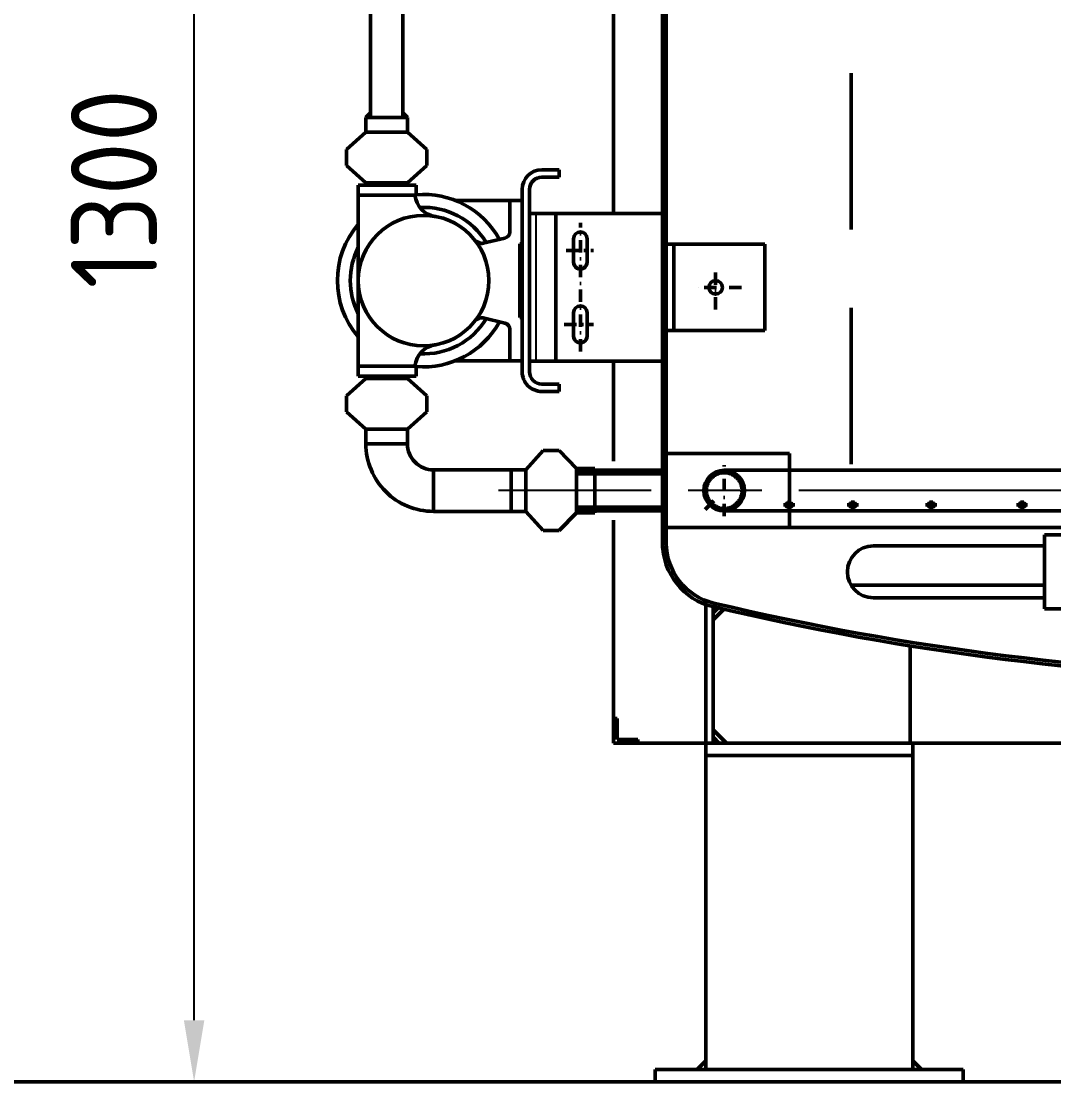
# Model space of a CAD drawing. Header units: millimetres. Extents: x 0 to 8400, y 0 to 5940.
# Drawn here: x 1597 to 2435, y 3345 to 4206 of the extents above; entities that cross this region are included whole.
import ezdxf

# ---------------------------------------------------------------- set-up
doc = ezdxf.new("R2010")
doc.units = ezdxf.units.MM
doc.header["$LTSCALE"] = 20
for name, pattern in [('AM_ISO02W050', [7.5, 6, -1.5]), ('AM_ISO08W050', [18, 12, -1.5, 3, -1.5]), ('DASHDOT', [1, 0.5, -0.25, 0, -0.25]), ('HIDDEN', [9.525, 6.35, -3.175])]:
    doc.linetypes.add(name, pattern=pattern)
for name, color, linetype, lineweight in [('AM_0', 7, 'Continuous', 50), ('AM_3', 6, 'AM_ISO02W050', 25), ('AM_5', 3, 'Continuous', 25), ('AM_7', 4, 'AM_ISO08W050', 25)]:
    doc.layers.add(name, color=color, linetype=linetype, lineweight=lineweight)
doc.styles.get("Standard").update_dxf_attribs({"font": 'ISOCP.SHX'})
doc.dimstyles.new('AM_ISO$0', dxfattribs={"dimtxt": 3.5, "dimasz": 2.5, "dimexe": 1, "dimexo": 1, "dimgap": 1.5, "dimtad": 1, "dimdsep": 46, "dimtxsty": 'Standard', "dimcen": 0, "dimclrd": 256, "dimclre": 256, "dimclrt": 2, "dimadec": 0, "dimazin": 2, "dimtp": 0.1, "dimtm": 0.1, "dimtfac": 0.71, "dimtdec": 3, "dimtmove": 0, "dimatfit": 3, "dimfxl": 1, "dimlwd": -1, "dimlwe": -1, "dimarcsym": 1})

# ---------------------------------------------------------------- blocks, each defined once
blk = doc.blocks.new('*D26')
at = {"layer": 'AM_5', "transparency": 16777216}
for p, q in [((2191.95, 4644.67), (1717.67, 4644.67)), ((1737.67, 3394.67), (1737.67, 4594.67)), ((2091.95, 3344.67), (1717.67, 3344.67))]:
    blk.add_line(p, q, dxfattribs=at)
for points in [[(1729.34, 4594.67), (1746, 4594.67), (1737.67, 4644.67)], [(1729.34, 3394.67), (1746, 3394.67), (1737.67, 3344.67)]]:
    blk.add_solid(points, dxfattribs=at)
at = {"layer": 'Defpoints', "color": 0, "transparency": 16777216}
for p in [(1737.67, 4644.67), (2211.95, 4644.67), (2111.95, 3344.67)]:
    blk.add_point(p, dxfattribs=at)
at = {"layer": 'AM_5', "color": 2, "transparency": 16777216, "insert": (1672.67, 4069.67), "char_height": 70, "attachment_point": 5, "rotation": 90}
blk.add_mtext('1300', dxfattribs=at)

msp = doc.modelspace()

# ---------------------------------------------------------------- linework, layer by layer
at = {"layer": 'AM_0', "color": 3, "linetype": 'Continuous'}
for p, q in [((1880.727, 4127.666), (1880.727, 4840.226)), ((1907.167, 4127.666), (1907.167, 4840.226)), ((2077.947, 4644.666), (2077.947, 4049.666)), ((2117.947, 4644.666), (2117.947, 3782.036)), ((2120.947, 4639.666), (2120.947, 3782.036)), ((1880.727, 4131.296), (1877.097, 4127.666)), ((1877.097, 4127.666), (1877.097, 4115.666)), ((1877.097, 4127.666), (1910.797, 4127.666)), ((1877.647, 4127.666), (1880.727, 4130.756)), ((1880.727, 4130.046), (1878.347, 4127.666)), ((1879.057, 4127.666), (1880.727, 4129.336)), ((1880.727, 4128.626), (1879.767, 4127.666)), ((1880.467, 4127.666), (1880.727, 4127.926)), ((1907.167, 4131.296), (1910.797, 4127.666)), ((1910.297, 4127.666), (1907.167, 4130.796)), ((1907.167, 4130.086), (1909.587, 4127.666)), ((1908.887, 4127.666), (1907.167, 4129.386)), ((1907.167, 4128.676), (1908.177, 4127.666)), ((1907.467, 4127.666), (1907.167, 4127.966)), ((1910.797, 4127.666), (1910.797, 4115.666)), ((1877.097, 4115.666), (1861.447, 4101.666)), ((1877.097, 4115.666), (1910.797, 4115.666)), ((1910.797, 4115.666), (1926.447, 4101.666)), ((1861.447, 4088.666), (1861.447, 4101.666)), ((1926.447, 4088.666), (1926.447, 4101.666)), ((1877.097, 4074.666), (1861.447, 4088.666)), ((1910.797, 4074.666), (1926.447, 4088.666)), ((2033.947, 4085.166), (2019.947, 4085.166)), ((2033.947, 4079.166), (2033.947, 4085.166)), ((1877.097, 4074.666), (1910.797, 4074.666)), ((1877.097, 4072.666), (1877.097, 4074.666)), ((1910.797, 4072.666), (1910.797, 4074.666)), ((2033.947, 4079.166), (2019.947, 4079.166)), ((1870.947, 4072.666), (1870.947, 3917.666)), ((1870.947, 4072.666), (1917.947, 4072.666)), ((1870.947, 4064.666), (1917.947, 4064.666)), ((1917.947, 4072.666), (1917.947, 4064.666)), ((2003.947, 3921.166), (2003.947, 4069.166)), ((2009.947, 3921.166), (2009.947, 4069.166)), ((1949.927, 4060.166), (1993.947, 4060.166)), ((1993.947, 4060.166), (2003.947, 4060.166)), ((1993.947, 4060.166), (1993.947, 4034.636)), ((2003.947, 3927.666), (2003.947, 4062.666)), ((2031.197, 4049.666), (2009.947, 4049.666)), ((2031.197, 3929.666), (2031.197, 4049.666)), ((2117.947, 4049.666), (2031.197, 4049.666)), ((1966.277, 4027.066), (1969.317, 4025.776)), ((1972.317, 4025.496), (1989.997, 4029.746)), ((2001.947, 4025.166), (2001.947, 3965.166)), ((2001.947, 4025.166), (2003.947, 4025.166)), ((2045.697, 4010.166), (2045.697, 4029.166)), ((2056.697, 4010.166), (2056.697, 4029.166)), ((2200.947, 4024.666), (2120.947, 4024.666)), ((2126.947, 4024.666), (2126.947, 3954.666)), ((2200.947, 4024.666), (2200.947, 3954.666)), ((1966.277, 3963.266), (1969.317, 3964.556)), ((1972.317, 3964.836), (1989.997, 3960.586)), ((2001.947, 3965.166), (2003.947, 3965.166)), ((2045.697, 3969.166), (2045.697, 3950.166)), ((2056.697, 3969.166), (2056.697, 3950.166)), ((1993.947, 3930.166), (1993.947, 3955.706)), ((2200.947, 3954.666), (2120.947, 3954.666)), ((1949.927, 3930.166), (1993.947, 3930.166)), ((1993.947, 3930.166), (2003.947, 3930.166)), ((2031.197, 3929.666), (2009.947, 3929.666)), ((2117.947, 3929.666), (2031.197, 3929.666)), ((2077.947, 3929.666), (2077.947, 3848.666)), ((2117.947, 3935.166), (2117.947, 3777.896)), ((1870.947, 3925.666), (1917.947, 3925.666)), ((1917.947, 3925.666), (1917.947, 3917.666)), ((1877.097, 3915.666), (1861.447, 3901.666)), ((1870.947, 3917.666), (1917.947, 3917.666)), ((1877.097, 3917.666), (1877.097, 3915.666)), ((1877.097, 3917.666), (1910.797, 3917.666)), ((1877.097, 3915.666), (1910.797, 3915.666)), ((1910.797, 3917.666), (1910.797, 3915.666)), ((1910.797, 3915.666), (1926.447, 3901.666)), ((2033.947, 3911.166), (2019.947, 3911.166)), ((2033.947, 3905.166), (2033.947, 3911.166)), ((1861.447, 3901.666), (1861.447, 3888.666)), ((1926.447, 3901.666), (1926.447, 3888.666)), ((2033.947, 3905.166), (2019.947, 3905.166)), ((1877.097, 3874.666), (1861.447, 3888.666)), ((1910.797, 3874.666), (1926.447, 3888.666)), ((1877.097, 3862.666), (1877.097, 3874.666)), ((1877.097, 3874.666), (1910.797, 3874.666)), ((1910.797, 3862.666), (1910.797, 3874.666)), ((1877.097, 3862.666), (1910.797, 3862.666)), ((2006.947, 3841.516), (2020.947, 3857.166)), ((2033.947, 3857.166), (2020.947, 3857.166)), ((2047.947, 3842.666), (2033.947, 3857.166)), ((1931.947, 3841.516), (2006.947, 3841.516)), ((1931.947, 3841.516), (1931.947, 3807.816)), ((1994.947, 3841.516), (1994.947, 3807.816)), ((2006.947, 3841.516), (2006.947, 3807.816)), ((2006.947, 3841.516), (2006.947, 3807.816)), ((2062.947, 3842.666), (2047.947, 3842.666)), ((2047.947, 3842.666), (2047.947, 3806.666)), ((2047.947, 3841.296), (2047.947, 3808.046)), ((2117.947, 3841.166), (2047.947, 3841.166)), ((2047.947, 3841.166), (2047.947, 3808.166)), ((2062.947, 3842.666), (2062.947, 3806.666)), ((2062.947, 3841.166), (2062.947, 3808.166)), ((3167.947, 3841.166), (2167.947, 3841.166)), ((2062.947, 3840.166), (2047.947, 3840.166)), ((1931.947, 3807.816), (2006.947, 3807.816)), ((2006.947, 3807.816), (2020.947, 3792.166)), ((2047.947, 3806.666), (2033.947, 3792.166)), ((2062.947, 3809.166), (2047.947, 3809.166)), ((2117.947, 3808.166), (2047.947, 3808.166)), ((2062.947, 3806.666), (2047.947, 3806.666)), ((3204.947, 3808.166), (2167.947, 3808.166)), ((2077.947, 3800.666), (2077.947, 3619.666)), ((2033.947, 3792.166), (2020.947, 3792.166)), ((3209.947, 3794.666), (2117.947, 3794.666)), ((2427.947, 3788.666), (2427.947, 3728.666)), ((2427.947, 3788.666), (2507.947, 3788.666)), ((2427.947, 3779.786), (2289.037, 3779.786)), ((2427.947, 3747.966), (2270.887, 3747.966)), ((2427.947, 3737.616), (2289.037, 3737.616)), ((2152.947, 3732.186), (2152.947, 3354.666)), ((2158.947, 3730.416), (2158.947, 3619.666)), ((2162.987, 3729.456), (2158.947, 3725.416)), ((2158.947, 3719.666), (2167.647, 3728.366)), ((2427.947, 3728.666), (2507.947, 3728.666)), ((2318.947, 3698.626), (2318.947, 3619.666)), ((2080.947, 3639.666), (2077.947, 3639.666)), ((2080.947, 3639.666), (2080.947, 3622.666)), ((2158.947, 3630.416), (2169.697, 3619.666)), ((2636.767, 3619.666), (2077.947, 3619.666)), ((2097.947, 3622.666), (2080.947, 3622.666)), ((2097.947, 3622.666), (2097.947, 3619.666)), ((2320.947, 3619.666), (2152.947, 3619.666)), ((2163.947, 3619.666), (2158.947, 3624.666)), ((2320.947, 3619.666), (2320.947, 3354.666)), ((2320.947, 3609.666), (2152.947, 3609.666)), ((2145.947, 3354.666), (2152.947, 3361.666)), ((2320.947, 3361.666), (2327.947, 3354.666)), ((2111.947, 3354.666), (2111.947, 3344.666)), ((2361.947, 3354.666), (2111.947, 3354.666)), ((2361.947, 3354.666), (2361.947, 3344.666)), ((2111.947, 3344.666), (2361.947, 3344.666))]:
    msp.add_line(p, q, dxfattribs=at)
at = {"layer": 'AM_0', "color": 3, "linetype": 'HIDDEN'}
for p, q in [((2270.947, 4544.666), (2270.947, 3794.666)), ((2220.947, 3854.666), (2120.947, 3854.666)), ((2220.947, 3854.666), (2220.947, 3794.666)), ((2047.947, 3838.166), (2120.947, 3838.166)), ((2154.647, 3814.906), (2156.077, 3816.336)), ((2047.947, 3811.166), (2120.947, 3811.166)), ((2158.187, 3811.366), (2159.617, 3812.796)), ((2270.947, 3794.666), (2220.947, 3794.666))]:
    msp.add_line(p, q, dxfattribs=at)
at = {"layer": 'AM_0', "color": 3, "linetype": 'DASHDOT'}
for p, q in [((2051.197, 3937.666), (2051.197, 4042.146)), ((2039.577, 4019.666), (2061.867, 4019.666)), ((2160.947, 3971.676), (2160.947, 4006.736)), ((2181.907, 3989.666), (2145.437, 3989.666)), ((2038.107, 3959.666), (2061.867, 3959.666)), ((2167.947, 3804.046), (2167.947, 3845.296)), ((2152.557, 3809.276), (2160.797, 3817.516)), ((2220.647, 3809.046), (2220.647, 3816.646)), ((2272.287, 3809.046), (2272.287, 3816.646)), ((2335.947, 3809.046), (2335.947, 3816.646)), ((2409.697, 3809.046), (2409.697, 3816.646)), ((2225.197, 3812.996), (2216.127, 3812.996)), ((2276.837, 3812.996), (2267.767, 3812.996)), ((2340.497, 3812.996), (2331.427, 3812.996)), ((2414.247, 3812.996), (2405.177, 3812.996))]:
    msp.add_line(p, q, dxfattribs=at)
at = {"layer": 'AM_0', "color": 7, "linetype": 'Continuous'}
msp.add_line((5867.947, 3344.666), (772.792, 3344.666), dxfattribs=at)
at = {"layer": 'AM_0', "color": 3, "linetype": 'Continuous'}
for points in [[(2220.647, 3814.906), (2220.837, 3814.896), (2221.037, 3814.876), (2221.227, 3814.846), (2221.417, 3814.806), (2221.607, 3814.756), (2221.777, 3814.696), (2221.947, 3814.626), (2222.117, 3814.536), (2222.267, 3814.446), (2222.417, 3814.346), (2222.547, 3814.236), (2222.667, 3814.116), (2222.777, 3813.996), (2222.877, 3813.866), (2222.957, 3813.726), (2223.027, 3813.586), (2223.077, 3813.446), (2223.117, 3813.296), (2223.137, 3813.146), (2223.147, 3812.996), (2223.137, 3812.846), (2223.117, 3812.706), (2223.077, 3812.556), (2223.027, 3812.416), (2222.957, 3812.276), (2222.877, 3812.136), (2222.777, 3812.006), (2222.667, 3811.886), (2222.547, 3811.766), (2222.417, 3811.656), (2222.267, 3811.556), (2222.117, 3811.456), (2221.947, 3811.376), (2221.777, 3811.306), (2221.607, 3811.246), (2221.417, 3811.186), (2221.227, 3811.146), (2221.037, 3811.116), (2220.837, 3811.106), (2220.647, 3811.096), (2220.447, 3811.106), (2220.257, 3811.116), (2220.057, 3811.146), (2219.877, 3811.186), (2219.687, 3811.246), (2219.507, 3811.306), (2219.337, 3811.376), (2219.177, 3811.456), (2219.017, 3811.556), (2218.877, 3811.656), (2218.747, 3811.766), (2218.627, 3811.886), (2218.517, 3812.006), (2218.417, 3812.136), (2218.337, 3812.276), (2218.267, 3812.416), (2218.217, 3812.556), (2218.177, 3812.706), (2218.157, 3812.846), (2218.147, 3812.996), (2218.157, 3813.146), (2218.177, 3813.296), (2218.217, 3813.446), (2218.267, 3813.586), (2218.337, 3813.726), (2218.417, 3813.866), (2218.517, 3813.996), (2218.627, 3814.116), (2218.747, 3814.236), (2218.877, 3814.346), (2219.017, 3814.446), (2219.177, 3814.536), (2219.337, 3814.626), (2219.507, 3814.696), (2219.687, 3814.756), (2219.877, 3814.806), (2220.057, 3814.846), (2220.257, 3814.876), (2220.447, 3814.896), (2220.647, 3814.906)], [(2272.287, 3814.906), (2272.477, 3814.896), (2272.677, 3814.876), (2272.867, 3814.846), (2273.057, 3814.806), (2273.247, 3814.756), (2273.417, 3814.696), (2273.587, 3814.626), (2273.757, 3814.536), (2273.907, 3814.446), (2274.057, 3814.346), (2274.187, 3814.236), (2274.307, 3814.116), (2274.417, 3813.996), (2274.517, 3813.866), (2274.597, 3813.726), (2274.667, 3813.586), (2274.717, 3813.446), (2274.757, 3813.296), (2274.777, 3813.146), (2274.787, 3812.996), (2274.777, 3812.846), (2274.757, 3812.706), (2274.717, 3812.556), (2274.667, 3812.416), (2274.597, 3812.276), (2274.517, 3812.136), (2274.417, 3812.006), (2274.307, 3811.886), (2274.187, 3811.766), (2274.057, 3811.656), (2273.907, 3811.556), (2273.757, 3811.456), (2273.587, 3811.376), (2273.417, 3811.306), (2273.247, 3811.246), (2273.057, 3811.186), (2272.867, 3811.146), (2272.677, 3811.116), (2272.477, 3811.106), (2272.287, 3811.096), (2272.087, 3811.106), (2271.897, 3811.116), (2271.697, 3811.146), (2271.517, 3811.186), (2271.327, 3811.246), (2271.147, 3811.306), (2270.977, 3811.376), (2270.817, 3811.456), (2270.657, 3811.556), (2270.517, 3811.656), (2270.387, 3811.766), (2270.267, 3811.886), (2270.157, 3812.006), (2270.057, 3812.136), (2269.977, 3812.276), (2269.907, 3812.416), (2269.857, 3812.556), (2269.817, 3812.706), (2269.797, 3812.846), (2269.787, 3812.996), (2269.797, 3813.146), (2269.817, 3813.296), (2269.857, 3813.446), (2269.907, 3813.586), (2269.977, 3813.726), (2270.057, 3813.866), (2270.157, 3813.996), (2270.267, 3814.116), (2270.387, 3814.236), (2270.517, 3814.346), (2270.657, 3814.446), (2270.817, 3814.536), (2270.977, 3814.626), (2271.147, 3814.696), (2271.327, 3814.756), (2271.517, 3814.806), (2271.697, 3814.846), (2271.897, 3814.876), (2272.087, 3814.896), (2272.287, 3814.906)], [(2335.947, 3814.906), (2336.147, 3814.896), (2336.337, 3814.876), (2336.527, 3814.846), (2336.717, 3814.806), (2336.907, 3814.756), (2337.087, 3814.696), (2337.257, 3814.626), (2337.417, 3814.536), (2337.567, 3814.446), (2337.717, 3814.346), (2337.847, 3814.236), (2337.967, 3814.116), (2338.077, 3813.996), (2338.177, 3813.866), (2338.257, 3813.726), (2338.327, 3813.586), (2338.377, 3813.446), (2338.417, 3813.296), (2338.437, 3813.146), (2338.447, 3812.996), (2338.437, 3812.846), (2338.417, 3812.706), (2338.377, 3812.556), (2338.327, 3812.416), (2338.257, 3812.276), (2338.177, 3812.136), (2338.077, 3812.006), (2337.967, 3811.886), (2337.847, 3811.766), (2337.717, 3811.656), (2337.567, 3811.556), (2337.417, 3811.456), (2337.257, 3811.376), (2337.087, 3811.306), (2336.907, 3811.246), (2336.717, 3811.186), (2336.527, 3811.146), (2336.337, 3811.116), (2336.147, 3811.106), (2335.947, 3811.096), (2335.747, 3811.106), (2335.557, 3811.116), (2335.367, 3811.146), (2335.177, 3811.186), (2334.987, 3811.246), (2334.817, 3811.306), (2334.637, 3811.376), (2334.477, 3811.456), (2334.327, 3811.556), (2334.177, 3811.656), (2334.047, 3811.766), (2333.927, 3811.886), (2333.817, 3812.006), (2333.717, 3812.136), (2333.637, 3812.276), (2333.567, 3812.416), (2333.517, 3812.556), (2333.477, 3812.706), (2333.457, 3812.846), (2333.447, 3812.996), (2333.457, 3813.146), (2333.477, 3813.296), (2333.517, 3813.446), (2333.567, 3813.586), (2333.637, 3813.726), (2333.717, 3813.866), (2333.817, 3813.996), (2333.927, 3814.116), (2334.047, 3814.236), (2334.177, 3814.346), (2334.327, 3814.446), (2334.477, 3814.536), (2334.637, 3814.626), (2334.817, 3814.696), (2334.987, 3814.756), (2335.177, 3814.806), (2335.367, 3814.846), (2335.557, 3814.876), (2335.747, 3814.896), (2335.947, 3814.906)], [(2409.697, 3814.906), (2409.897, 3814.896), (2410.087, 3814.876), (2410.277, 3814.846), (2410.467, 3814.806), (2410.657, 3814.756), (2410.837, 3814.696), (2411.007, 3814.626), (2411.167, 3814.536), (2411.317, 3814.446), (2411.467, 3814.346), (2411.597, 3814.236), (2411.717, 3814.116), (2411.827, 3813.996), (2411.927, 3813.866), (2412.007, 3813.726), (2412.077, 3813.586), (2412.127, 3813.446), (2412.167, 3813.296), (2412.187, 3813.146), (2412.197, 3812.996), (2412.187, 3812.846), (2412.167, 3812.706), (2412.127, 3812.556), (2412.077, 3812.416), (2412.007, 3812.276), (2411.927, 3812.136), (2411.827, 3812.006), (2411.717, 3811.886), (2411.597, 3811.766), (2411.467, 3811.656), (2411.317, 3811.556), (2411.167, 3811.456), (2411.007, 3811.376), (2410.837, 3811.306), (2410.657, 3811.246), (2410.467, 3811.186), (2410.277, 3811.146), (2410.087, 3811.116), (2409.897, 3811.106), (2409.697, 3811.096), (2409.497, 3811.106), (2409.307, 3811.116), (2409.117, 3811.146), (2408.927, 3811.186), (2408.737, 3811.246), (2408.567, 3811.306), (2408.387, 3811.376), (2408.227, 3811.456), (2408.077, 3811.556), (2407.927, 3811.656), (2407.797, 3811.766), (2407.677, 3811.886), (2407.567, 3812.006), (2407.467, 3812.136), (2407.387, 3812.276), (2407.317, 3812.416), (2407.267, 3812.556), (2407.227, 3812.706), (2407.207, 3812.846), (2407.197, 3812.996), (2407.207, 3813.146), (2407.227, 3813.296), (2407.267, 3813.446), (2407.317, 3813.586), (2407.387, 3813.726), (2407.467, 3813.866), (2407.567, 3813.996), (2407.677, 3814.116), (2407.797, 3814.236), (2407.927, 3814.346), (2408.077, 3814.446), (2408.227, 3814.536), (2408.387, 3814.626), (2408.567, 3814.696), (2408.737, 3814.756), (2408.927, 3814.806), (2409.117, 3814.846), (2409.307, 3814.876), (2409.497, 3814.896), (2409.697, 3814.906)]]:
    msp.add_lwpolyline(points, dxfattribs=at)
for centre, radius in [((1923.947, 3995.166), 53), ((2160.947, 3989.666), 5.5), ((2167.947, 3824.666), 16.5)]:
    msp.add_circle(centre, radius, dxfattribs=at)
at = {"layer": 'AM_0', "color": 3, "linetype": 'HIDDEN'}
msp.add_circle((2167.947, 3824.666), 14.5, dxfattribs=at)
at = {"layer": 'AM_0', "color": 3, "linetype": 'Continuous'}
for centre, radius, start, end in [((2019.947, 4069.166), 16, 90, 179.999981), ((2019.947, 4069.166), 10, 90, 179.999981), ((1935.977, 4066.196), 19.09, 184.598, 263.899), ((1923.947, 3995.166), 70, 28.573, 94.9171), ((1923.947, 3995.166), 59.5, 31.315, 93.0091), ((1923.947, 3995.166), 70, 139.213, 220.787), ((1988.947, 4034.636), 5, 282.171, 0), ((2051.197, 4029.166), 5.5, 0, 179.999995), ((1923.947, 3995.166), 59.5, 152.9684, 207.032), ((1971.257, 4030.386), 5, 247.128, 282.171), ((2051.197, 4010.166), 5.5, 179.999995, 0), ((2051.197, 3969.166), 5.5, 0, 179.999995), ((1923.947, 3995.166), 70, 265.083, 331.427), ((1923.947, 3995.166), 59.5, 266.991, 328.685), ((1971.257, 3959.946), 5, 77.829, 112.8719), ((1988.947, 3955.706), 5, 0, 77.829), ((2051.197, 3950.166), 5.5, 179.999995, 0), ((1935.977, 3924.136), 19.09, 96.1011, 175.40203), ((2019.947, 3921.166), 16, 179.999981, 270), ((2019.947, 3921.166), 10, 179.999981, 270), ((1931.947, 3862.666), 54.85, 179.999984, 270), ((1931.947, 3862.666), 21.15, 179.999984, 270), ((2170.947, 3782.036), 53, 180, 256.634), ((2170.947, 3782.036), 50, 180, 256.634), ((2289.037, 3758.696), 21.086, 90, 270), ((2667.947, 5873.806), 2203, 256.634, 269.195), ((2667.947, 5873.806), 2200, 256.634, 269.195)]:
    msp.add_arc(centre, radius, start, end, dxfattribs=at)
at = {"layer": 'AM_3', "color": 1}
msp.add_line((2014.947, 4049.666), (2014.947, 3929.666), dxfattribs=at)
at = {"layer": 'AM_7'}
msp.add_line((3188.577, 3824.666), (1984.637, 3824.666), dxfattribs=at)

# ---------------------------------------------------------------- dimensions: what is measured, and where the dimension line sits
at = {"layer": 'AM_5'}
dim = msp.add_linear_dim(base=(1737.668, 4644.666), p1=(2111.947, 3344.666), p2=(2211.947, 4644.666), angle=90, dimstyle='AM_ISO$0', override={"dimscale": 20, "dimtix": 1}, dxfattribs=at)
dim.commit()
dim.dimension.update_dxf_attribs({"geometry": '*D26', "text_midpoint": (1737.668, 4069.666), "dimtype": 160})

doc.saveas('drawing.dxf')
